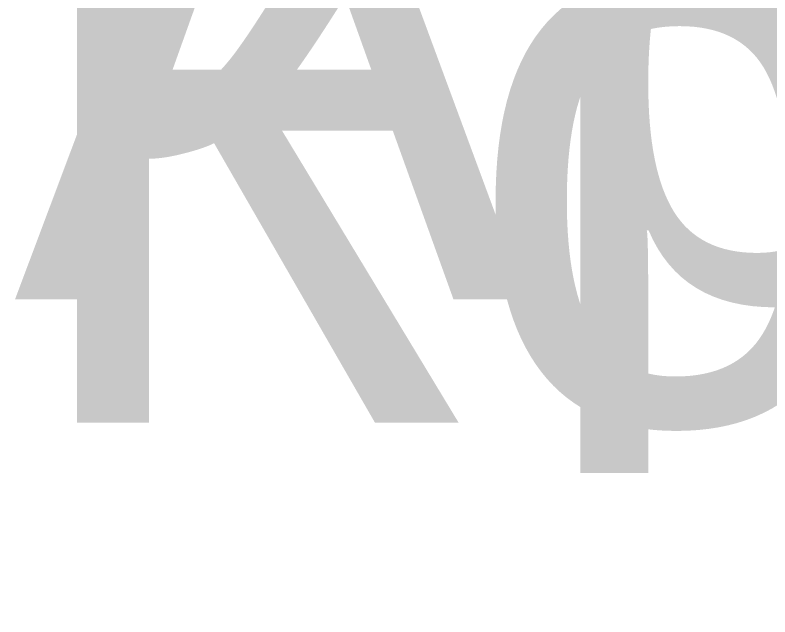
# Model space of a CAD drawing. Header units: metres. Extents: x 1563 to 4966, y -517 to 1463.
# Drawn here: x 2520.1 to 2611.6, y 379.4 to 452.5 of the extents above; entities that cross this region are included whole.
import ezdxf
from ezdxf.enums import TextEntityAlignment as Align

# ---------------------------------------------------------------- set-up
doc = ezdxf.new("R2018")
doc.units = ezdxf.units.M
doc.styles.get("Standard").update_dxf_attribs({"font": 'GOST Common.ttf'})

# ---------------------------------------------------------------- blocks, each defined once
blk = doc.blocks.new('*U324')
blk.add_attdef('РАЗРАБОТАЛ', text='', height=2.5).set_placement((250.501, -264.224), align=Align.MIDDLE_LEFT)
at = {"flags": 8}
for tag, height, p in [('ДАТА', 2.5, (290.074, -264.402)), ('ЛИСТ', 3, (386.388, -271.915)), ('ЛИСТОВ', 3, (403.888, -271.915)), ('ФОРМАТ', 3, (380.972, -294.745))]:
    blk.add_attdef(tag, text='', height=height, dxfattribs=at).set_placement(p, align=Align.MIDDLE_CENTER)
blk.add_attdef('ПРОВЕРИЛ', (250.749, -270.729), '', height=2.5)
at = {"lineweight": 30, "flags": 104}
for tag, p in [('ТЕПЛОВЫЕ_СЕТИ', (330, -269.5)), ('ИМЯ_ЧЕРТЕЖА', (330, -284.5))]:
    blk.add_attdef(tag, text='', height=3, dxfattribs=at).set_placement(p, align=Align.MIDDLE_CENTER)

msp = doc.modelspace()

# ---------------------------------------------------------------- block references
ref = msp.add_blockref('*U324', (2189.9186, 757.5109))
lines = msp.add_mtext('Ковер №1, №2', dxfattribs={"insert": (2519.9186, 473.0109), "char_height": 70, "attachment_point": 1})
ref.add_attrib('ИМЯ_ЧЕРТЕЖА', '', (2519.9186, 473.0109), dxfattribs={"flags": 104}).embed_mtext(lines)
lines = msp.add_mtext('Архитектурно-строительные\\Pрешения. ', dxfattribs={"insert": (2519.9186, 488.0109), "char_height": 70, "attachment_point": 1})
ref.add_attrib('ТЕПЛОВЫЕ_СЕТИ', '', (2519.9186, 488.0109), dxfattribs={"flags": 104}).embed_mtext(lines)

doc.saveas('drawing.dxf')
